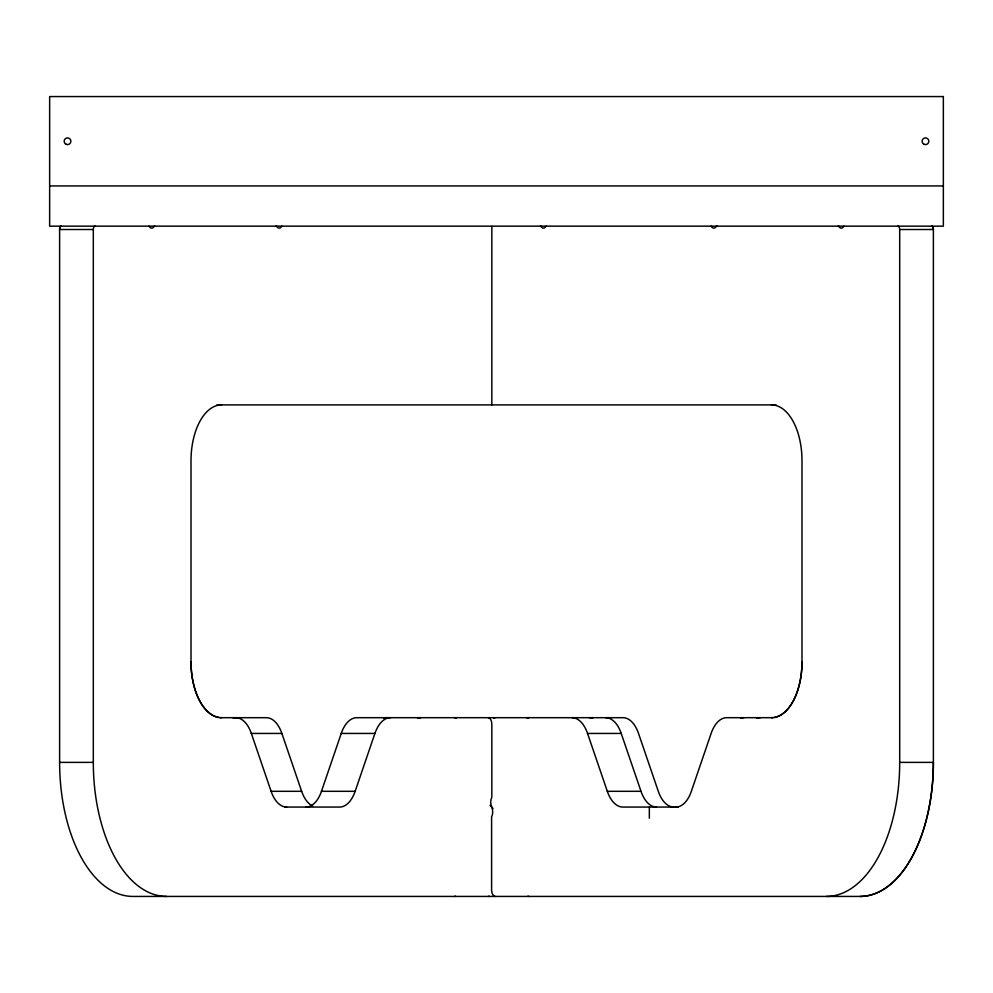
<?xml version="1.0" encoding="UTF-8"?>
<svg xmlns="http://www.w3.org/2000/svg" width="993" height="993" viewBox="0 0 993 993"><rect width="100%" height="100%" fill="white"/><g stroke="black" fill="none" stroke-linecap="round" stroke-linejoin="round"><path stroke-width="1.49" d="M305.943 807.061A33.514 18.321 90 0 0 321.471 791.309L341.244 733.442A33.514 18.321 -90 0 1 356.785 717.691L622.996 717.691A33.514 18.321 90 0 1 638.524 733.442L658.297 791.309A33.514 18.321 -90 0 0 673.825 807.061M284.755 807.061L339.618 807.061A33.514 18.321 90 0 0 355.146 791.309L374.92 733.442A33.514 18.321 -90 0 1 390.46 717.691M49.65 185.939L943.35 185.939M95.129 226.156A3.351 1.837 -90 0 0 93.305 229.507L59.617 229.507L59.617 762.376A134.055 73.283 -90 0 0 132.901 896.431L860.099 896.431A134.055 73.283 90 0 0 933.383 762.376L933.383 229.507A3.351 1.837 90 0 0 931.881 226.218M897.871 226.156A3.351 1.837 90 0 1 899.695 229.507L933.383 229.507A3.351 1.837 -90 0 0 931.546 226.156M216.946 404.896L776.054 404.896M220.297 717.691L266.335 717.691A33.514 18.321 90 0 1 281.875 733.442L301.649 791.309A33.514 18.321 -90 0 0 312.671 806.031M773.05 717.691L726.665 717.691A33.514 18.321 -90 0 0 711.125 733.442L691.351 791.309A33.514 18.321 -90 0 1 675.823 807.061M251.254 733.442L281.875 733.442M341.244 733.442L374.92 733.442M572.018 717.691A33.514 18.321 90 0 1 587.546 733.442L621.221 733.442L640.994 791.309A33.514 18.321 90 0 0 656.522 807.061M59.617 762.376L93.305 762.376A134.055 73.283 -90 0 0 166.576 896.431M826.424 896.431A134.055 73.283 90 0 0 899.695 762.376L933.383 762.376A134.055 73.283 -90 0 1 860.099 896.431M235.813 717.691A33.514 18.321 -90 0 1 251.341 733.442L271.114 791.309L301.649 791.309M321.471 791.309L355.146 791.309M587.546 733.442L607.319 791.309L640.994 791.309M678.368 807.061L622.847 807.061A33.514 18.321 90 0 1 607.319 791.309M899.695 229.507L899.695 762.376M774.205 717.467A55.856 30.535 90 0 0 801.996 661.835L801.996 460.752A55.856 30.535 90 0 0 771.462 404.896M649.335 807.061L649.335 818.232M491.833 226.379L491.833 404.896M218.795 717.467A55.856 30.535 90 0 1 191.004 661.835L191.004 460.752A55.856 30.535 -90 0 1 221.538 404.896M93.305 229.507L93.305 762.376M528.934 896.431A6.703 3.662 -90 0 1 527.928 896.17M61.119 226.218A3.351 1.837 90 0 0 59.617 229.507A3.351 1.837 -90 0 1 61.454 226.156M455.502 896.17A6.703 3.662 -90 0 1 454.496 896.431M801.996 661.835A55.856 30.535 -90 0 1 771.462 717.691M756.951 718.262A33.514 18.321 -90 0 1 760.34 717.691M232.66 717.691A33.514 18.321 -90 0 1 236.049 718.262M495.259 896.431A6.703 3.662 90 0 1 491.597 889.728L491.597 816.854A6.926 3.786 -90 0 0 490.07 805.36M489.177 896.17A6.703 3.662 90 0 1 488.171 896.431M417.606 718.262A33.514 18.321 90 0 1 420.982 717.691M383.931 718.262A33.514 18.321 -90 0 1 387.307 717.691M605.693 717.691A33.514 18.321 -90 0 1 621.221 733.442M546.076 226.156A6.926 3.786 90 0 1 540.502 225.696M716.735 225.696A6.926 3.786 -90 0 1 711.149 226.156M843.988 226.156A6.926 3.786 90 0 1 838.402 225.696M154.598 225.696A6.926 3.786 -90 0 1 149.012 226.156M221.538 717.691A55.856 30.535 -90 0 1 191.004 661.835M281.851 226.156A6.926 3.786 -90 0 1 276.265 225.696M488.171 717.691A6.703 3.662 -90 0 1 491.833 724.394L491.833 797.267A6.926 3.786 90 0 0 493.012 808.525M493.583 718.435A6.703 3.662 90 0 1 495.259 717.691M589.308 717.691A33.514 18.321 -90 0 1 592.697 718.262M286.642 807.061A33.514 18.321 90 0 1 271.114 791.309M454.496 717.691A6.703 3.662 90 0 1 456.172 718.435M740.579 718.262A33.514 18.321 -90 0 1 743.968 717.691M527.258 718.435A6.703 3.662 90 0 1 528.934 717.691M943.35 96.569L49.65 96.569L49.65 226.156L943.35 226.156L943.35 96.569M65.848 144.159A3.351 3.351 0 0 0 70.875 141.254A3.351 3.351 0 0 0 65.848 138.35A3.351 3.351 0 0 0 65.848 144.159M923.8 144.159A3.351 3.351 0 0 0 928.827 141.254A3.351 3.351 0 0 0 923.8 138.35A3.351 3.351 0 0 0 923.8 144.159"/></g></svg>
